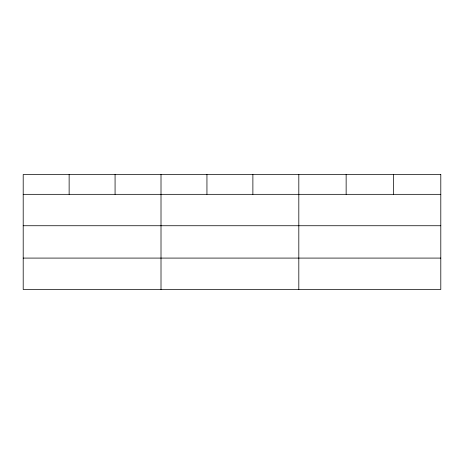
<?xml version="1.0" encoding="UTF-8"?>
<svg xmlns="http://www.w3.org/2000/svg" width="464" height="464" viewBox="0 0 464 464"><rect width="100%" height="100%" fill="white"/><g stroke="black" fill="none" stroke-linecap="round" stroke-linejoin="round"><path stroke-width="0.7" d="M23.2 194.335L440.8 194.335M23.2 225.736L440.8 225.736M23.2 258.088L440.8 258.088M393.472 174.51L393.472 194.335M346.144 174.51L346.144 194.335M298.816 174.51L298.816 289.49M252.88 174.51L252.88 194.335M206.944 174.51L206.944 194.335M161.008 174.51L161.008 289.49M115.072 174.51L115.072 194.335M69.136 174.51L69.136 194.335M440.8 174.51L23.2 174.51L23.2 289.49L440.8 289.49L440.8 174.51"/></g></svg>
